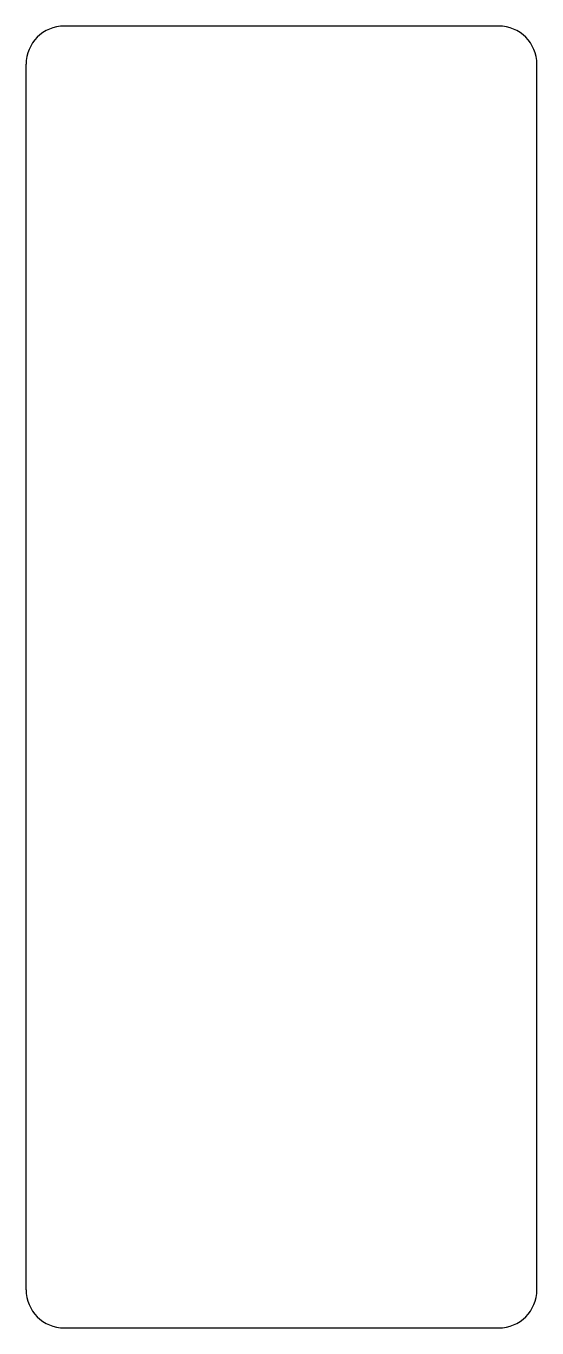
# Model space of a CAD drawing. Header units: millimetres. Extents: x -10 to 10, y -8.5 to 42.5.
import ezdxf

# ---------------------------------------------------------------- set-up
doc = ezdxf.new("R2010")
doc.units = ezdxf.units.MM

msp = doc.modelspace()

# ---------------------------------------------------------------- linework, layer by layer
for p, q in [((8.5, 42.5), (-8.5, 42.5)), ((-10, -7), (-10, 41)), ((10, -7), (10, 41)), ((-8.5, -8.5), (8.5, -8.5))]:
    msp.add_line(p, q)
for centre, start, end in [((-8.5, 41), 90, 180), ((8.5, 41), 0, 90), ((-8.5, -7), 180, 270), ((8.5, -7), 270, 0)]:
    msp.add_arc(centre, 1.5, start, end)

doc.saveas('drawing.dxf')
